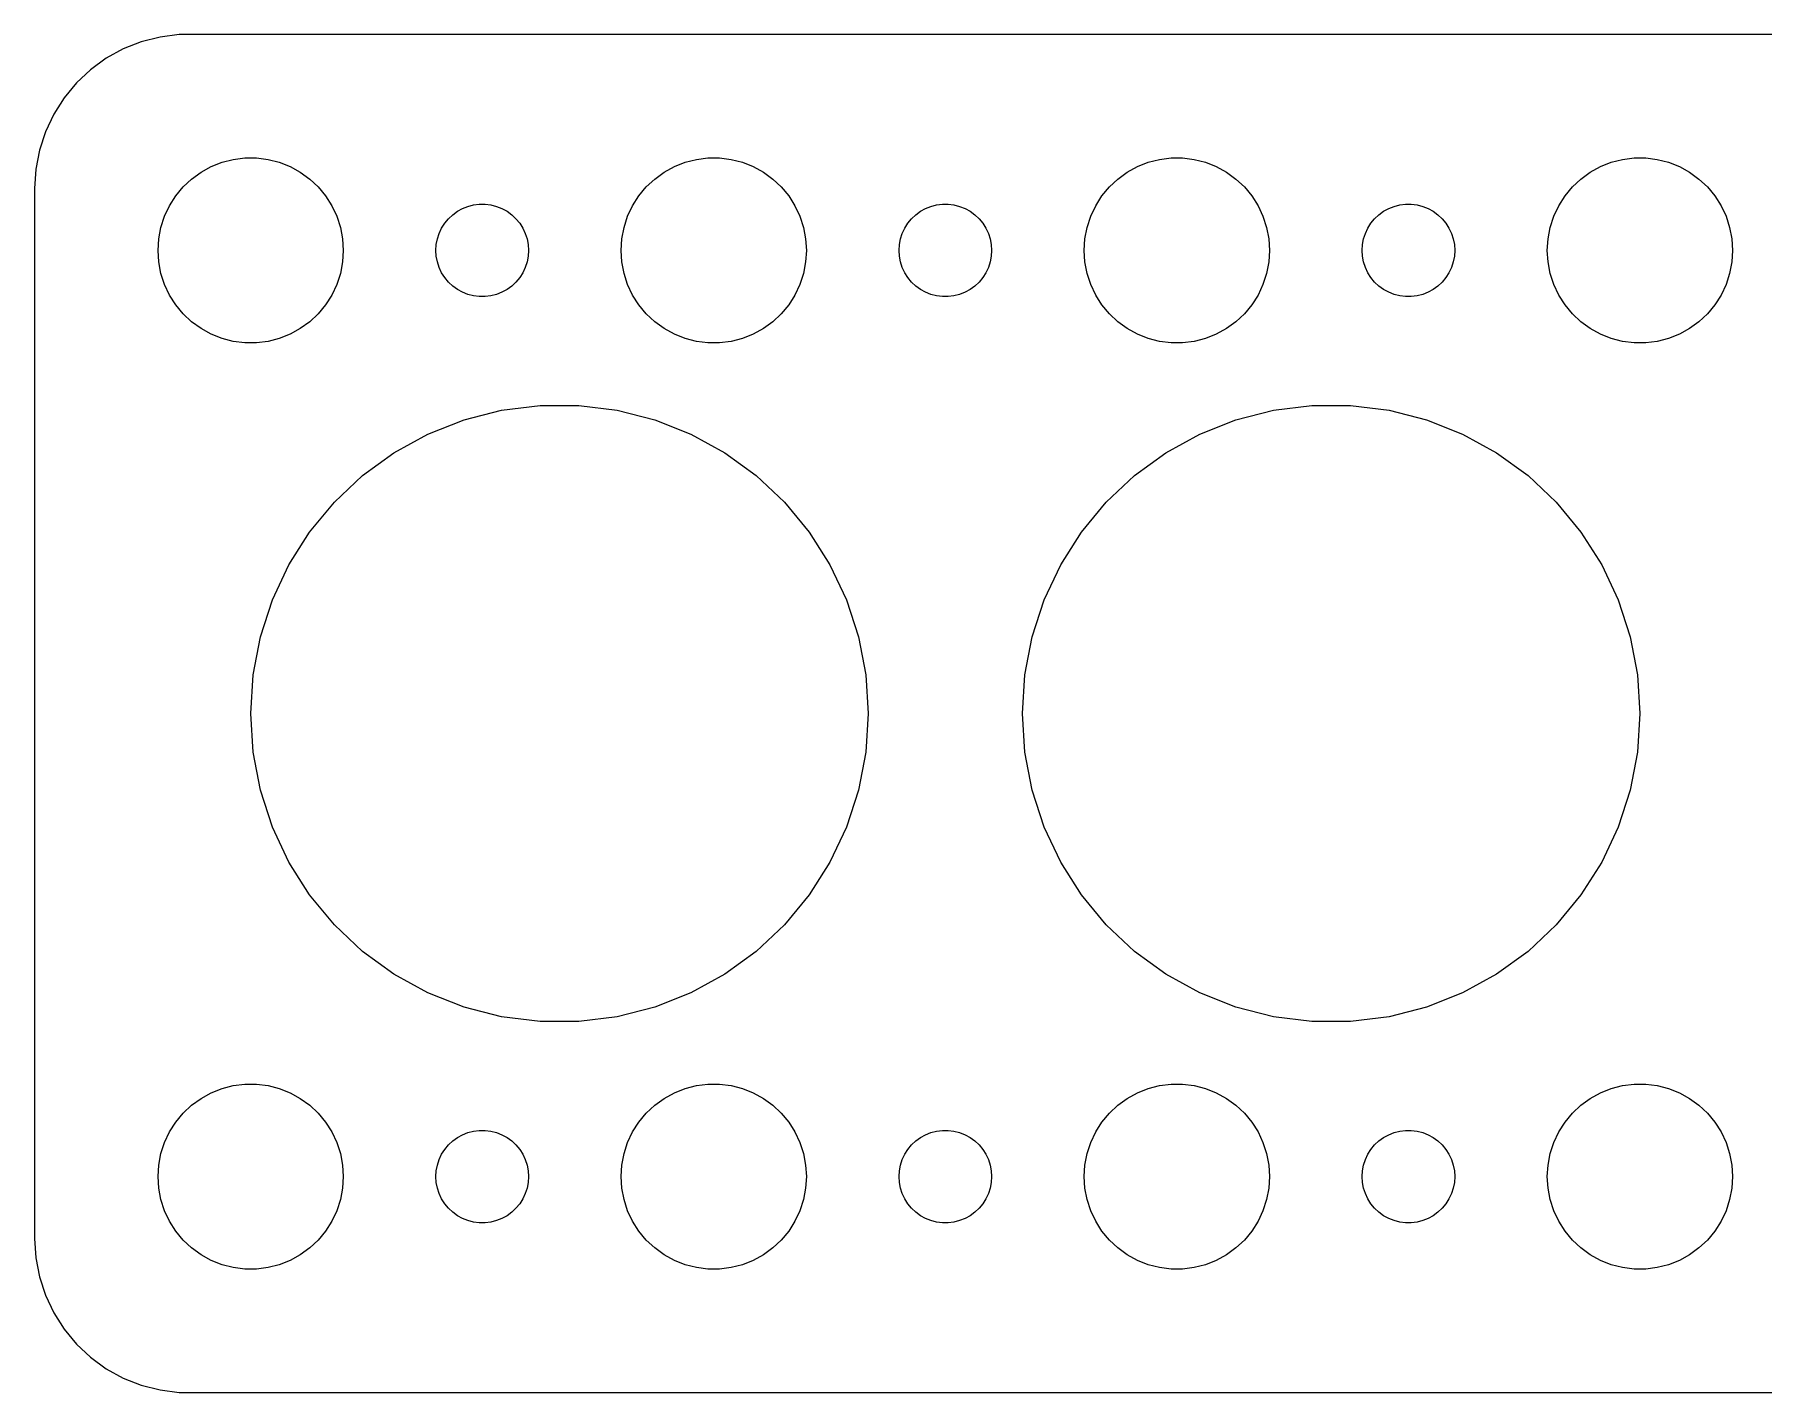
# Model space of a CAD drawing. Header units: metres. Extents: x -67 to 67, y 32 to 76.
# Drawn here: x -67 to -11, y 32 to 76 of the extents above; entities that cross this region are included whole.
import ezdxf

# ---------------------------------------------------------------- set-up
doc = ezdxf.new("R2010")
doc.units = ezdxf.units.M

msp = doc.modelspace()

# ---------------------------------------------------------------- linework, layer by layer
for p, q in [((-63.5451, 75.7553), (-64.1289, 75.5241)), ((-62.9369, 75.9114), (-63.5451, 75.7553)), ((-62.3139, 75.9901), (-62.9369, 75.9114)), ((62.3139, 75.9901), (-62.3139, 75.9901)), ((-64.6791, 75.2216), (-65.1871, 74.8526)), ((-64.1289, 75.5241), (-64.6791, 75.2216)), ((-65.1871, 74.8526), (-65.6448, 74.4227)), ((-66.0451, 73.9389), (-66.3815, 73.4088)), ((-65.6448, 74.4227), (-66.0451, 73.9389)), ((-66.3815, 73.4088), (-66.6489, 72.8406)), ((-66.6489, 72.8406), (-66.8429, 72.2434)), ((-66.8429, 72.2434), (-66.9606, 71.6267)), ((-61.6075, 71.533), (-61.2773, 71.7145)), ((-61.2773, 71.7145), (-60.927, 71.8532)), ((-60.927, 71.8532), (-60.5621, 71.9469)), ((-60.5621, 71.9469), (-60.1884, 71.9941)), ((-60.1884, 71.9941), (-59.8116, 71.9941)), ((-59.8116, 71.9941), (-59.4379, 71.9469)), ((-59.4379, 71.9469), (-59.0729, 71.8532)), ((-59.0729, 71.8532), (-58.7227, 71.7145)), ((-58.7227, 71.7145), (-58.3925, 71.533)), ((-46.6075, 71.533), (-46.2773, 71.7145)), ((-46.2773, 71.7145), (-45.927, 71.8532)), ((-45.927, 71.8532), (-45.5621, 71.9469)), ((-45.5621, 71.9469), (-45.1884, 71.9941)), ((-45.1884, 71.9941), (-44.8116, 71.9941)), ((-44.8116, 71.9941), (-44.4379, 71.9469)), ((-44.4379, 71.9469), (-44.0729, 71.8532)), ((-44.0729, 71.8532), (-43.7227, 71.7145)), ((-43.7227, 71.7145), (-43.3925, 71.533)), ((-31.6075, 71.533), (-31.2773, 71.7145)), ((-31.2773, 71.7145), (-30.927, 71.8532)), ((-30.927, 71.8532), (-30.5621, 71.9469)), ((-30.5621, 71.9469), (-30.1884, 71.9941)), ((-30.1884, 71.9941), (-29.8116, 71.9941)), ((-29.8116, 71.9941), (-29.4379, 71.9469)), ((-29.4379, 71.9469), (-29.0729, 71.8532)), ((-29.0729, 71.8532), (-28.7227, 71.7145)), ((-28.7227, 71.7145), (-28.3925, 71.533)), ((-16.6075, 71.533), (-16.2773, 71.7145)), ((-16.2773, 71.7145), (-15.927, 71.8532)), ((-15.927, 71.8532), (-15.5621, 71.9469)), ((-15.5621, 71.9469), (-15.1884, 71.9941)), ((-15.1884, 71.9941), (-14.8116, 71.9941)), ((-14.8116, 71.9941), (-14.4379, 71.9469)), ((-14.4379, 71.9469), (-14.0729, 71.8532)), ((-14.0729, 71.8532), (-13.7227, 71.7145)), ((-13.7227, 71.7145), (-13.3925, 71.533)), ((-66.9606, 71.6267), (-67, 71)), ((-62.1869, 71.0536), (-61.9123, 71.3115)), ((-61.9123, 71.3115), (-61.6075, 71.533)), ((-58.3925, 71.533), (-58.0877, 71.3115)), ((-58.0877, 71.3115), (-57.8131, 71.0536)), ((-47.1869, 71.0536), (-46.9123, 71.3115)), ((-46.9123, 71.3115), (-46.6075, 71.533)), ((-43.3925, 71.533), (-43.0877, 71.3115)), ((-43.0877, 71.3115), (-42.8131, 71.0536)), ((-32.1869, 71.0536), (-31.9123, 71.3115)), ((-31.9123, 71.3115), (-31.6075, 71.533)), ((-28.3925, 71.533), (-28.0877, 71.3115)), ((-28.0877, 71.3115), (-27.8131, 71.0536)), ((-17.1869, 71.0536), (-16.9123, 71.3115)), ((-16.9123, 71.3115), (-16.6075, 71.533)), ((-13.3925, 71.533), (-13.0877, 71.3115)), ((-13.0877, 71.3115), (-12.8131, 71.0536)), ((-67, 71), (-67, 37)), ((-62.6289, 70.4453), (-62.427, 70.7634)), ((-62.427, 70.7634), (-62.1869, 71.0536)), ((-57.8131, 71.0536), (-57.5729, 70.7634)), ((-57.5729, 70.7634), (-57.3711, 70.4453)), ((-47.6289, 70.4453), (-47.427, 70.7634)), ((-47.427, 70.7634), (-47.1869, 71.0536)), ((-42.8131, 71.0536), (-42.5729, 70.7634)), ((-42.5729, 70.7634), (-42.3711, 70.4453)), ((-32.6289, 70.4453), (-32.427, 70.7634)), ((-32.427, 70.7634), (-32.1869, 71.0536)), ((-27.8131, 71.0536), (-27.5729, 70.7634)), ((-27.5729, 70.7634), (-27.3711, 70.4453)), ((-17.6289, 70.4453), (-17.427, 70.7634)), ((-17.427, 70.7634), (-17.1869, 71.0536)), ((-12.8131, 71.0536), (-12.5729, 70.7634)), ((-12.5729, 70.7634), (-12.3711, 70.4453)), ((-62.9057, 69.7461), (-62.7893, 70.1044)), ((-62.7893, 70.1044), (-62.6289, 70.4453)), ((-57.3711, 70.4453), (-57.2107, 70.1044)), ((-57.2107, 70.1044), (-57.0942, 69.7461)), ((-53.7135, 69.8817), (-53.5934, 70.0268)), ((-53.5934, 70.0268), (-53.4561, 70.1558)), ((-53.4561, 70.1558), (-53.3037, 70.2665)), ((-53.3037, 70.2665), (-53.1387, 70.3572)), ((-53.1387, 70.3572), (-52.9635, 70.4266)), ((-52.9635, 70.4266), (-52.7811, 70.4734)), ((-52.7811, 70.4734), (-52.5942, 70.497)), ((-52.5942, 70.497), (-52.4058, 70.497)), ((-52.4058, 70.497), (-52.2189, 70.4734)), ((-52.2189, 70.4734), (-52.0365, 70.4266)), ((-52.0365, 70.4266), (-51.8613, 70.3572)), ((-51.8613, 70.3572), (-51.6963, 70.2665)), ((-51.6963, 70.2665), (-51.5439, 70.1558)), ((-51.5439, 70.1558), (-51.4065, 70.0268)), ((-51.4065, 70.0268), (-51.2865, 69.8817)), ((-47.9057, 69.7461), (-47.7893, 70.1044)), ((-47.7893, 70.1044), (-47.6289, 70.4453)), ((-42.3711, 70.4453), (-42.2107, 70.1044)), ((-42.2107, 70.1044), (-42.0942, 69.7461)), ((-38.7135, 69.8817), (-38.5934, 70.0268)), ((-38.5934, 70.0268), (-38.4561, 70.1558)), ((-38.4561, 70.1558), (-38.3037, 70.2665)), ((-38.3037, 70.2665), (-38.1387, 70.3572)), ((-38.1387, 70.3572), (-37.9635, 70.4266)), ((-37.9635, 70.4266), (-37.7811, 70.4734)), ((-37.7811, 70.4734), (-37.5942, 70.497)), ((-37.5942, 70.497), (-37.4058, 70.497)), ((-37.4058, 70.497), (-37.2189, 70.4734)), ((-37.2189, 70.4734), (-37.0365, 70.4266)), ((-37.0365, 70.4266), (-36.8613, 70.3572)), ((-36.8613, 70.3572), (-36.6963, 70.2665)), ((-36.6963, 70.2665), (-36.5439, 70.1558)), ((-36.5439, 70.1558), (-36.4065, 70.0268)), ((-36.4065, 70.0268), (-36.2865, 69.8817)), ((-32.9057, 69.7461), (-32.7893, 70.1044)), ((-32.7893, 70.1044), (-32.6289, 70.4453)), ((-27.3711, 70.4453), (-27.2107, 70.1044)), ((-27.2107, 70.1044), (-27.0942, 69.7461)), ((-23.7135, 69.8817), (-23.5934, 70.0268)), ((-23.5934, 70.0268), (-23.4561, 70.1558)), ((-23.4561, 70.1558), (-23.3037, 70.2665)), ((-23.3037, 70.2665), (-23.1387, 70.3572)), ((-23.1387, 70.3572), (-22.9635, 70.4266)), ((-22.9635, 70.4266), (-22.7811, 70.4734)), ((-22.7811, 70.4734), (-22.5942, 70.497)), ((-22.5942, 70.497), (-22.4058, 70.497)), ((-22.4058, 70.497), (-22.2189, 70.4734)), ((-22.2189, 70.4734), (-22.0365, 70.4266)), ((-22.0365, 70.4266), (-21.8613, 70.3572)), ((-21.8613, 70.3572), (-21.6963, 70.2665)), ((-21.6963, 70.2665), (-21.5439, 70.1558)), ((-21.5439, 70.1558), (-21.4065, 70.0268)), ((-21.4065, 70.0268), (-21.2865, 69.8817)), ((-17.9057, 69.7461), (-17.7893, 70.1044)), ((-17.7893, 70.1044), (-17.6289, 70.4453)), ((-12.3711, 70.4453), (-12.2107, 70.1044)), ((-12.2107, 70.1044), (-12.0942, 69.7461)), ((-62.9763, 69.376), (-62.9057, 69.7461)), ((-57.0942, 69.7461), (-57.0237, 69.376)), ((-53.9529, 69.373), (-53.8947, 69.5522)), ((-53.8947, 69.5522), (-53.8145, 69.7226)), ((-53.8145, 69.7226), (-53.7135, 69.8817)), ((-51.2865, 69.8817), (-51.1855, 69.7226)), ((-51.1855, 69.7226), (-51.1053, 69.5522)), ((-51.1053, 69.5522), (-51.0471, 69.373)), ((-47.9763, 69.376), (-47.9057, 69.7461)), ((-42.0942, 69.7461), (-42.0237, 69.376)), ((-38.9529, 69.373), (-38.8947, 69.5522)), ((-38.8947, 69.5522), (-38.8145, 69.7226)), ((-38.8145, 69.7226), (-38.7135, 69.8817)), ((-36.2865, 69.8817), (-36.1855, 69.7226)), ((-36.1855, 69.7226), (-36.1053, 69.5522)), ((-36.1053, 69.5522), (-36.0471, 69.373)), ((-32.9763, 69.376), (-32.9057, 69.7461)), ((-27.0942, 69.7461), (-27.0237, 69.376)), ((-23.9529, 69.373), (-23.8947, 69.5522)), ((-23.8947, 69.5522), (-23.8145, 69.7226)), ((-23.8145, 69.7226), (-23.7135, 69.8817)), ((-21.2865, 69.8817), (-21.1855, 69.7226)), ((-21.1855, 69.7226), (-21.1053, 69.5522)), ((-21.1053, 69.5522), (-21.0471, 69.373)), ((-17.9763, 69.376), (-17.9057, 69.7461)), ((-12.0942, 69.7461), (-12.0237, 69.376)), ((-63, 69), (-62.9763, 69.376)), ((-62.9763, 68.624), (-63, 69)), ((-57.0237, 69.376), (-57, 69)), ((-57, 69), (-57.0237, 68.624)), ((-54, 69), (-53.9882, 69.188)), ((-53.9882, 68.812), (-54, 69)), ((-53.9882, 69.188), (-53.9529, 69.373)), ((-51.0471, 69.373), (-51.0118, 69.188)), ((-51.0118, 69.188), (-51, 69)), ((-51, 69), (-51.0118, 68.812)), ((-48, 69), (-47.9763, 69.376)), ((-47.9763, 68.624), (-48, 69)), ((-42.0237, 69.376), (-42, 69)), ((-42, 69), (-42.0237, 68.624)), ((-39, 69), (-38.9882, 69.188)), ((-38.9882, 68.812), (-39, 69)), ((-38.9882, 69.188), (-38.9529, 69.373)), ((-36.0471, 69.373), (-36.0118, 69.188)), ((-36.0118, 69.188), (-36, 69)), ((-36, 69), (-36.0118, 68.812)), ((-33, 69), (-32.9763, 69.376)), ((-32.9763, 68.624), (-33, 69)), ((-27.0237, 69.376), (-27, 69)), ((-27, 69), (-27.0237, 68.624)), ((-24, 69), (-23.9882, 69.188)), ((-23.9882, 68.812), (-24, 69)), ((-23.9882, 69.188), (-23.9529, 69.373)), ((-21.0471, 69.373), (-21.0118, 69.188)), ((-21.0118, 69.188), (-21, 69)), ((-21, 69), (-21.0118, 68.812)), ((-18, 69), (-17.9763, 69.376)), ((-17.9763, 68.624), (-18, 69)), ((-12.0237, 69.376), (-12, 69)), ((-12, 69), (-12.0237, 68.624)), ((-62.9057, 68.2539), (-62.9763, 68.624)), ((-57.0237, 68.624), (-57.0942, 68.2539)), ((-53.9529, 68.627), (-53.9882, 68.812)), ((-53.8947, 68.4478), (-53.9529, 68.627)), ((-53.8145, 68.2774), (-53.8947, 68.4478)), ((-51.1053, 68.4478), (-51.1855, 68.2774)), ((-51.0471, 68.627), (-51.1053, 68.4478)), ((-51.0118, 68.812), (-51.0471, 68.627)), ((-47.9057, 68.2539), (-47.9763, 68.624)), ((-42.0237, 68.624), (-42.0942, 68.2539)), ((-38.9529, 68.627), (-38.9882, 68.812)), ((-38.8947, 68.4478), (-38.9529, 68.627)), ((-38.8145, 68.2774), (-38.8947, 68.4478)), ((-36.1053, 68.4478), (-36.1855, 68.2774)), ((-36.0471, 68.627), (-36.1053, 68.4478)), ((-36.0118, 68.812), (-36.0471, 68.627)), ((-32.9057, 68.2539), (-32.9763, 68.624)), ((-27.0237, 68.624), (-27.0942, 68.2539)), ((-23.9529, 68.627), (-23.9882, 68.812)), ((-23.8947, 68.4478), (-23.9529, 68.627)), ((-23.8145, 68.2774), (-23.8947, 68.4478)), ((-21.1053, 68.4478), (-21.1855, 68.2774)), ((-21.0471, 68.627), (-21.1053, 68.4478)), ((-21.0118, 68.812), (-21.0471, 68.627)), ((-17.9057, 68.2539), (-17.9763, 68.624)), ((-12.0237, 68.624), (-12.0942, 68.2539)), ((-62.7893, 67.8956), (-62.9057, 68.2539)), ((-62.6289, 67.5547), (-62.7893, 67.8956)), ((-57.2107, 67.8956), (-57.3711, 67.5547)), ((-57.0942, 68.2539), (-57.2107, 67.8956)), ((-53.7135, 68.1183), (-53.8145, 68.2774)), ((-53.5934, 67.9732), (-53.7135, 68.1183)), ((-53.4561, 67.8442), (-53.5934, 67.9732)), ((-53.3037, 67.7335), (-53.4561, 67.8442)), ((-51.5439, 67.8442), (-51.6963, 67.7335)), ((-51.4065, 67.9732), (-51.5439, 67.8442)), ((-51.2865, 68.1183), (-51.4065, 67.9732)), ((-51.1855, 68.2774), (-51.2865, 68.1183)), ((-47.7893, 67.8956), (-47.9057, 68.2539)), ((-47.6289, 67.5547), (-47.7893, 67.8956)), ((-42.2107, 67.8956), (-42.3711, 67.5547)), ((-42.0942, 68.2539), (-42.2107, 67.8956)), ((-38.7135, 68.1183), (-38.8145, 68.2774)), ((-38.5934, 67.9732), (-38.7135, 68.1183)), ((-38.4561, 67.8442), (-38.5934, 67.9732)), ((-38.3037, 67.7335), (-38.4561, 67.8442)), ((-36.5439, 67.8442), (-36.6963, 67.7335)), ((-36.4065, 67.9732), (-36.5439, 67.8442)), ((-36.2865, 68.1183), (-36.4065, 67.9732)), ((-36.1855, 68.2774), (-36.2865, 68.1183)), ((-32.7893, 67.8956), (-32.9057, 68.2539)), ((-32.6289, 67.5547), (-32.7893, 67.8956)), ((-27.2107, 67.8956), (-27.3711, 67.5547)), ((-27.0942, 68.2539), (-27.2107, 67.8956)), ((-23.7135, 68.1183), (-23.8145, 68.2774)), ((-23.5934, 67.9732), (-23.7135, 68.1183)), ((-23.4561, 67.8442), (-23.5934, 67.9732)), ((-23.3037, 67.7335), (-23.4561, 67.8442)), ((-21.5439, 67.8442), (-21.6963, 67.7335)), ((-21.4065, 67.9732), (-21.5439, 67.8442)), ((-21.2865, 68.1183), (-21.4065, 67.9732)), ((-21.1855, 68.2774), (-21.2865, 68.1183)), ((-17.7893, 67.8956), (-17.9057, 68.2539)), ((-17.6289, 67.5547), (-17.7893, 67.8956)), ((-12.2107, 67.8956), (-12.3711, 67.5547)), ((-12.0942, 68.2539), (-12.2107, 67.8956)), ((-62.427, 67.2366), (-62.6289, 67.5547)), ((-62.1869, 66.9464), (-62.427, 67.2366)), ((-57.5729, 67.2366), (-57.8131, 66.9464)), ((-57.3711, 67.5547), (-57.5729, 67.2366)), ((-53.1387, 67.6427), (-53.3037, 67.7335)), ((-52.9635, 67.5734), (-53.1387, 67.6427)), ((-52.7811, 67.5266), (-52.9635, 67.5734)), ((-52.5942, 67.5029), (-52.7811, 67.5266)), ((-52.4058, 67.5029), (-52.5942, 67.5029)), ((-52.2189, 67.5266), (-52.4058, 67.5029)), ((-52.0365, 67.5734), (-52.2189, 67.5266)), ((-51.8613, 67.6427), (-52.0365, 67.5734)), ((-51.6963, 67.7335), (-51.8613, 67.6427)), ((-47.427, 67.2366), (-47.6289, 67.5547)), ((-47.1869, 66.9464), (-47.427, 67.2366)), ((-42.5729, 67.2366), (-42.8131, 66.9464)), ((-42.3711, 67.5547), (-42.5729, 67.2366)), ((-38.1387, 67.6427), (-38.3037, 67.7335)), ((-37.9635, 67.5734), (-38.1387, 67.6427)), ((-37.7811, 67.5266), (-37.9635, 67.5734)), ((-37.5942, 67.5029), (-37.7811, 67.5266)), ((-37.4058, 67.5029), (-37.5942, 67.5029)), ((-37.2189, 67.5266), (-37.4058, 67.5029)), ((-37.0365, 67.5734), (-37.2189, 67.5266)), ((-36.8613, 67.6427), (-37.0365, 67.5734)), ((-36.6963, 67.7335), (-36.8613, 67.6427)), ((-32.427, 67.2366), (-32.6289, 67.5547)), ((-32.1869, 66.9464), (-32.427, 67.2366)), ((-27.5729, 67.2366), (-27.8131, 66.9464)), ((-27.3711, 67.5547), (-27.5729, 67.2366)), ((-23.1387, 67.6427), (-23.3037, 67.7335)), ((-22.9635, 67.5734), (-23.1387, 67.6427)), ((-22.7811, 67.5266), (-22.9635, 67.5734)), ((-22.5942, 67.5029), (-22.7811, 67.5266)), ((-22.4058, 67.5029), (-22.5942, 67.5029)), ((-22.2189, 67.5266), (-22.4058, 67.5029)), ((-22.0365, 67.5734), (-22.2189, 67.5266)), ((-21.8613, 67.6427), (-22.0365, 67.5734)), ((-21.6963, 67.7335), (-21.8613, 67.6427)), ((-17.427, 67.2366), (-17.6289, 67.5547)), ((-17.1869, 66.9464), (-17.427, 67.2366)), ((-12.5729, 67.2366), (-12.8131, 66.9464)), ((-12.3711, 67.5547), (-12.5729, 67.2366)), ((-61.9123, 66.6884), (-62.1869, 66.9464)), ((-61.6075, 66.467), (-61.9123, 66.6884)), ((-58.0877, 66.6884), (-58.3925, 66.467)), ((-57.8131, 66.9464), (-58.0877, 66.6884)), ((-46.9123, 66.6884), (-47.1869, 66.9464)), ((-46.6075, 66.467), (-46.9123, 66.6884)), ((-43.0877, 66.6884), (-43.3925, 66.467)), ((-42.8131, 66.9464), (-43.0877, 66.6884)), ((-31.9123, 66.6884), (-32.1869, 66.9464)), ((-31.6075, 66.467), (-31.9123, 66.6884)), ((-28.0877, 66.6884), (-28.3925, 66.467)), ((-27.8131, 66.9464), (-28.0877, 66.6884)), ((-16.9123, 66.6884), (-17.1869, 66.9464)), ((-16.6075, 66.467), (-16.9123, 66.6884)), ((-13.0877, 66.6884), (-13.3925, 66.467)), ((-12.8131, 66.9464), (-13.0877, 66.6884)), ((-61.2773, 66.2855), (-61.6075, 66.467)), ((-60.927, 66.1468), (-61.2773, 66.2855)), ((-60.5621, 66.0531), (-60.927, 66.1468)), ((-59.0729, 66.1468), (-59.4379, 66.0531)), ((-58.7227, 66.2855), (-59.0729, 66.1468)), ((-58.3925, 66.467), (-58.7227, 66.2855)), ((-46.2773, 66.2855), (-46.6075, 66.467)), ((-45.927, 66.1468), (-46.2773, 66.2855)), ((-45.5621, 66.0531), (-45.927, 66.1468)), ((-44.0729, 66.1468), (-44.4379, 66.0531)), ((-43.7227, 66.2855), (-44.0729, 66.1468)), ((-43.3925, 66.467), (-43.7227, 66.2855)), ((-31.2773, 66.2855), (-31.6075, 66.467)), ((-30.927, 66.1468), (-31.2773, 66.2855)), ((-30.5621, 66.0531), (-30.927, 66.1468)), ((-29.0729, 66.1468), (-29.4379, 66.0531)), ((-28.7227, 66.2855), (-29.0729, 66.1468)), ((-28.3925, 66.467), (-28.7227, 66.2855)), ((-16.2773, 66.2855), (-16.6075, 66.467)), ((-15.927, 66.1468), (-16.2773, 66.2855)), ((-15.5621, 66.0531), (-15.927, 66.1468)), ((-14.0729, 66.1468), (-14.4379, 66.0531)), ((-13.7227, 66.2855), (-14.0729, 66.1468)), ((-13.3925, 66.467), (-13.7227, 66.2855)), ((-60.1884, 66.0059), (-60.5621, 66.0531)), ((-59.8116, 66.0059), (-60.1884, 66.0059)), ((-59.4379, 66.0531), (-59.8116, 66.0059)), ((-45.1884, 66.0059), (-45.5621, 66.0531)), ((-44.8116, 66.0059), (-45.1884, 66.0059)), ((-44.4379, 66.0531), (-44.8116, 66.0059)), ((-30.1884, 66.0059), (-30.5621, 66.0531)), ((-29.8116, 66.0059), (-30.1884, 66.0059)), ((-29.4379, 66.0531), (-29.8116, 66.0059)), ((-15.1884, 66.0059), (-15.5621, 66.0531)), ((-14.8116, 66.0059), (-15.1884, 66.0059)), ((-14.4379, 66.0531), (-14.8116, 66.0059)), ((-51.8738, 63.8229), (-50.6279, 63.9803)), ((-50.6279, 63.9803), (-49.3721, 63.9803)), ((-49.3721, 63.9803), (-48.1262, 63.8229)), ((-26.8738, 63.8229), (-25.6279, 63.9803)), ((-25.6279, 63.9803), (-24.3721, 63.9803)), ((-24.3721, 63.9803), (-23.1262, 63.8229)), ((-54.2578, 63.0483), (-53.0902, 63.5106)), ((-53.0902, 63.5106), (-51.8738, 63.8229)), ((-48.1262, 63.8229), (-46.9098, 63.5106)), ((-46.9098, 63.5106), (-45.7422, 63.0483)), ((-29.2578, 63.0483), (-28.0902, 63.5106)), ((-28.0902, 63.5106), (-26.8738, 63.8229)), ((-23.1262, 63.8229), (-21.9098, 63.5106)), ((-21.9098, 63.5106), (-20.7422, 63.0483)), ((-55.3583, 62.4433), (-54.2578, 63.0483)), ((-45.7422, 63.0483), (-44.6417, 62.4433)), ((-30.3583, 62.4433), (-29.2578, 63.0483)), ((-20.7422, 63.0483), (-19.6417, 62.4433)), ((-56.3742, 61.7051), (-55.3583, 62.4433)), ((-44.6417, 62.4433), (-43.6257, 61.7051)), ((-31.3742, 61.7051), (-30.3583, 62.4433)), ((-19.6417, 62.4433), (-18.6257, 61.7051)), ((-57.2897, 60.8455), (-56.3742, 61.7051)), ((-43.6257, 61.7051), (-42.7103, 60.8455)), ((-32.2897, 60.8455), (-31.3742, 61.7051)), ((-18.6257, 61.7051), (-17.7103, 60.8455)), ((-58.0902, 59.8778), (-57.2897, 60.8455)), ((-42.7103, 60.8455), (-41.9098, 59.8778)), ((-33.0902, 59.8778), (-32.2897, 60.8455)), ((-17.7103, 60.8455), (-16.9098, 59.8778)), ((-58.7631, 58.8175), (-58.0902, 59.8778)), ((-41.9098, 59.8778), (-41.2369, 58.8175)), ((-33.7631, 58.8175), (-33.0902, 59.8778)), ((-16.9098, 59.8778), (-16.2369, 58.8175)), ((-59.2978, 57.6812), (-58.7631, 58.8175)), ((-41.2369, 58.8175), (-40.7022, 57.6812)), ((-34.2978, 57.6812), (-33.7631, 58.8175)), ((-16.2369, 58.8175), (-15.7022, 57.6812)), ((-59.6858, 56.4869), (-59.2978, 57.6812)), ((-40.7022, 57.6812), (-40.3142, 56.4869)), ((-34.6858, 56.4869), (-34.2978, 57.6812)), ((-15.7022, 57.6812), (-15.3142, 56.4869)), ((-59.9211, 55.2533), (-59.6858, 56.4869)), ((-40.3142, 56.4869), (-40.0788, 55.2533)), ((-34.9211, 55.2533), (-34.6858, 56.4869)), ((-15.3142, 56.4869), (-15.0788, 55.2533)), ((-60, 54), (-59.9211, 55.2533)), ((-40.0788, 55.2533), (-40, 54)), ((-35, 54), (-34.9211, 55.2533)), ((-15.0788, 55.2533), (-15, 54)), ((-59.9211, 52.7467), (-60, 54)), ((-40, 54), (-40.0788, 52.7467)), ((-34.9211, 52.7467), (-35, 54)), ((-15, 54), (-15.0788, 52.7467)), ((-59.6858, 51.5131), (-59.9211, 52.7467)), ((-40.0788, 52.7467), (-40.3142, 51.5131)), ((-34.6858, 51.5131), (-34.9211, 52.7467)), ((-15.0788, 52.7467), (-15.3142, 51.5131)), ((-59.2978, 50.3188), (-59.6858, 51.5131)), ((-40.3142, 51.5131), (-40.7022, 50.3188)), ((-34.2978, 50.3188), (-34.6858, 51.5131)), ((-15.3142, 51.5131), (-15.7022, 50.3188)), ((-58.7631, 49.1825), (-59.2978, 50.3188)), ((-40.7022, 50.3188), (-41.2369, 49.1825)), ((-33.7631, 49.1825), (-34.2978, 50.3188)), ((-15.7022, 50.3188), (-16.2369, 49.1825)), ((-58.0902, 48.1222), (-58.7631, 49.1825)), ((-41.2369, 49.1825), (-41.9098, 48.1222)), ((-33.0902, 48.1222), (-33.7631, 49.1825)), ((-16.2369, 49.1825), (-16.9098, 48.1222)), ((-57.2897, 47.1545), (-58.0902, 48.1222)), ((-41.9098, 48.1222), (-42.7103, 47.1545)), ((-32.2897, 47.1545), (-33.0902, 48.1222)), ((-16.9098, 48.1222), (-17.7103, 47.1545)), ((-56.3742, 46.2949), (-57.2897, 47.1545)), ((-42.7103, 47.1545), (-43.6257, 46.2949)), ((-31.3742, 46.2949), (-32.2897, 47.1545)), ((-17.7103, 47.1545), (-18.6257, 46.2949)), ((-55.3583, 45.5567), (-56.3742, 46.2949)), ((-43.6257, 46.2949), (-44.6417, 45.5567)), ((-30.3583, 45.5567), (-31.3742, 46.2949)), ((-18.6257, 46.2949), (-19.6417, 45.5567)), ((-54.2578, 44.9517), (-55.3583, 45.5567)), ((-44.6417, 45.5567), (-45.7422, 44.9517)), ((-29.2578, 44.9517), (-30.3583, 45.5567)), ((-19.6417, 45.5567), (-20.7422, 44.9517)), ((-53.0902, 44.4894), (-54.2578, 44.9517)), ((-45.7422, 44.9517), (-46.9098, 44.4894)), ((-28.0902, 44.4894), (-29.2578, 44.9517)), ((-20.7422, 44.9517), (-21.9098, 44.4894)), ((-51.8738, 44.1771), (-53.0902, 44.4894)), ((-46.9098, 44.4894), (-48.1262, 44.1771)), ((-26.8738, 44.1771), (-28.0902, 44.4894)), ((-21.9098, 44.4894), (-23.1262, 44.1771)), ((-50.6279, 44.0197), (-51.8738, 44.1771)), ((-49.3721, 44.0197), (-50.6279, 44.0197)), ((-48.1262, 44.1771), (-49.3721, 44.0197)), ((-25.6279, 44.0197), (-26.8738, 44.1771)), ((-24.3721, 44.0197), (-25.6279, 44.0197)), ((-23.1262, 44.1771), (-24.3721, 44.0197)), ((-61.9123, 41.3116), (-61.6075, 41.533)), ((-61.6075, 41.533), (-61.2773, 41.7145)), ((-61.2773, 41.7145), (-60.927, 41.8532)), ((-60.927, 41.8532), (-60.5621, 41.9469)), ((-60.5621, 41.9469), (-60.1884, 41.9941)), ((-60.1884, 41.9941), (-59.8116, 41.9941)), ((-59.8116, 41.9941), (-59.4379, 41.9469)), ((-59.4379, 41.9469), (-59.0729, 41.8532)), ((-59.0729, 41.8532), (-58.7227, 41.7145)), ((-58.7227, 41.7145), (-58.3925, 41.533)), ((-58.3925, 41.533), (-58.0877, 41.3116)), ((-46.9123, 41.3116), (-46.6075, 41.533)), ((-46.6075, 41.533), (-46.2773, 41.7145)), ((-46.2773, 41.7145), (-45.927, 41.8532)), ((-45.927, 41.8532), (-45.5621, 41.9469)), ((-45.5621, 41.9469), (-45.1884, 41.9941)), ((-45.1884, 41.9941), (-44.8116, 41.9941)), ((-44.8116, 41.9941), (-44.4379, 41.9469)), ((-44.4379, 41.9469), (-44.0729, 41.8532)), ((-44.0729, 41.8532), (-43.7227, 41.7145)), ((-43.7227, 41.7145), (-43.3925, 41.533)), ((-43.3925, 41.533), (-43.0877, 41.3116)), ((-31.9123, 41.3116), (-31.6075, 41.533)), ((-31.6075, 41.533), (-31.2773, 41.7145)), ((-31.2773, 41.7145), (-30.927, 41.8532)), ((-30.927, 41.8532), (-30.5621, 41.9469)), ((-30.5621, 41.9469), (-30.1884, 41.9941)), ((-30.1884, 41.9941), (-29.8116, 41.9941)), ((-29.8116, 41.9941), (-29.4379, 41.9469)), ((-29.4379, 41.9469), (-29.0729, 41.8532)), ((-29.0729, 41.8532), (-28.7227, 41.7145)), ((-28.7227, 41.7145), (-28.3925, 41.533)), ((-28.3925, 41.533), (-28.0877, 41.3116)), ((-16.9123, 41.3116), (-16.6075, 41.533)), ((-16.6075, 41.533), (-16.2773, 41.7145)), ((-16.2773, 41.7145), (-15.927, 41.8532)), ((-15.927, 41.8532), (-15.5621, 41.9469)), ((-15.5621, 41.9469), (-15.1884, 41.9941)), ((-15.1884, 41.9941), (-14.8116, 41.9941)), ((-14.8116, 41.9941), (-14.4379, 41.9469)), ((-14.4379, 41.9469), (-14.0729, 41.8532)), ((-14.0729, 41.8532), (-13.7227, 41.7145)), ((-13.7227, 41.7145), (-13.3925, 41.533)), ((-13.3925, 41.533), (-13.0877, 41.3116)), ((-62.427, 40.7634), (-62.1869, 41.0536)), ((-62.1869, 41.0536), (-61.9123, 41.3116)), ((-58.0877, 41.3116), (-57.8131, 41.0536)), ((-57.8131, 41.0536), (-57.5729, 40.7634)), ((-47.427, 40.7634), (-47.1869, 41.0536)), ((-47.1869, 41.0536), (-46.9123, 41.3116)), ((-43.0877, 41.3116), (-42.8131, 41.0536)), ((-42.8131, 41.0536), (-42.5729, 40.7634)), ((-32.427, 40.7634), (-32.1869, 41.0536)), ((-32.1869, 41.0536), (-31.9123, 41.3116)), ((-28.0877, 41.3116), (-27.8131, 41.0536)), ((-27.8131, 41.0536), (-27.5729, 40.7634)), ((-17.427, 40.7634), (-17.1869, 41.0536)), ((-17.1869, 41.0536), (-16.9123, 41.3116)), ((-13.0877, 41.3116), (-12.8131, 41.0536)), ((-12.8131, 41.0536), (-12.5729, 40.7634)), ((-62.7893, 40.1044), (-62.6289, 40.4453)), ((-62.6289, 40.4453), (-62.427, 40.7634)), ((-57.5729, 40.7634), (-57.3711, 40.4453)), ((-57.3711, 40.4453), (-57.2107, 40.1044)), ((-53.3037, 40.2665), (-53.1387, 40.3573)), ((-53.1387, 40.3573), (-52.9635, 40.4266)), ((-52.9635, 40.4266), (-52.7811, 40.4734)), ((-52.7811, 40.4734), (-52.5942, 40.4971)), ((-52.5942, 40.4971), (-52.4058, 40.4971)), ((-52.4058, 40.4971), (-52.2189, 40.4734)), ((-52.2189, 40.4734), (-52.0365, 40.4266)), ((-52.0365, 40.4266), (-51.8613, 40.3573)), ((-51.8613, 40.3573), (-51.6963, 40.2665)), ((-47.7893, 40.1044), (-47.6289, 40.4453)), ((-47.6289, 40.4453), (-47.427, 40.7634)), ((-42.5729, 40.7634), (-42.3711, 40.4453)), ((-42.3711, 40.4453), (-42.2107, 40.1044)), ((-38.3037, 40.2665), (-38.1387, 40.3573)), ((-38.1387, 40.3573), (-37.9635, 40.4266)), ((-37.9635, 40.4266), (-37.7811, 40.4734)), ((-37.7811, 40.4734), (-37.5942, 40.4971)), ((-37.5942, 40.4971), (-37.4058, 40.4971)), ((-37.4058, 40.4971), (-37.2189, 40.4734)), ((-37.2189, 40.4734), (-37.0365, 40.4266)), ((-37.0365, 40.4266), (-36.8613, 40.3573)), ((-36.8613, 40.3573), (-36.6963, 40.2665)), ((-32.7893, 40.1044), (-32.6289, 40.4453)), ((-32.6289, 40.4453), (-32.427, 40.7634)), ((-27.5729, 40.7634), (-27.3711, 40.4453)), ((-27.3711, 40.4453), (-27.2107, 40.1044)), ((-23.3037, 40.2665), (-23.1387, 40.3573)), ((-23.1387, 40.3573), (-22.9635, 40.4266)), ((-22.9635, 40.4266), (-22.7811, 40.4734)), ((-22.7811, 40.4734), (-22.5942, 40.4971)), ((-22.5942, 40.4971), (-22.4058, 40.4971)), ((-22.4058, 40.4971), (-22.2189, 40.4734)), ((-22.2189, 40.4734), (-22.0365, 40.4266)), ((-22.0365, 40.4266), (-21.8613, 40.3573)), ((-21.8613, 40.3573), (-21.6963, 40.2665)), ((-17.7893, 40.1044), (-17.6289, 40.4453)), ((-17.6289, 40.4453), (-17.427, 40.7634)), ((-12.5729, 40.7634), (-12.3711, 40.4453)), ((-12.3711, 40.4453), (-12.2107, 40.1044)), ((-62.9057, 39.7461), (-62.7893, 40.1044)), ((-57.2107, 40.1044), (-57.0942, 39.7461)), ((-53.8145, 39.7226), (-53.7135, 39.8817)), ((-53.7135, 39.8817), (-53.5934, 40.0268)), ((-53.5934, 40.0268), (-53.4561, 40.1558)), ((-53.4561, 40.1558), (-53.3037, 40.2665)), ((-51.6963, 40.2665), (-51.5439, 40.1558)), ((-51.5439, 40.1558), (-51.4065, 40.0268)), ((-51.4065, 40.0268), (-51.2865, 39.8817)), ((-51.2865, 39.8817), (-51.1855, 39.7226)), ((-47.9057, 39.7461), (-47.7893, 40.1044)), ((-42.2107, 40.1044), (-42.0942, 39.7461)), ((-38.8145, 39.7226), (-38.7135, 39.8817)), ((-38.7135, 39.8817), (-38.5934, 40.0268)), ((-38.5934, 40.0268), (-38.4561, 40.1558)), ((-38.4561, 40.1558), (-38.3037, 40.2665)), ((-36.6963, 40.2665), (-36.5439, 40.1558)), ((-36.5439, 40.1558), (-36.4065, 40.0268)), ((-36.4065, 40.0268), (-36.2865, 39.8817)), ((-36.2865, 39.8817), (-36.1855, 39.7226)), ((-32.9057, 39.7461), (-32.7893, 40.1044)), ((-27.2107, 40.1044), (-27.0942, 39.7461)), ((-23.8145, 39.7226), (-23.7135, 39.8817)), ((-23.7135, 39.8817), (-23.5934, 40.0268)), ((-23.5934, 40.0268), (-23.4561, 40.1558)), ((-23.4561, 40.1558), (-23.3037, 40.2665)), ((-21.6963, 40.2665), (-21.5439, 40.1558)), ((-21.5439, 40.1558), (-21.4065, 40.0268)), ((-21.4065, 40.0268), (-21.2865, 39.8817)), ((-21.2865, 39.8817), (-21.1855, 39.7226)), ((-17.9057, 39.7461), (-17.7893, 40.1044)), ((-12.2107, 40.1044), (-12.0942, 39.7461)), ((-63, 39), (-62.9763, 39.376)), ((-62.9763, 39.376), (-62.9057, 39.7461)), ((-57.0942, 39.7461), (-57.0237, 39.376)), ((-57.0237, 39.376), (-57, 39)), ((-53.9882, 39.188), (-53.9529, 39.373)), ((-53.9529, 39.373), (-53.8947, 39.5522)), ((-53.8947, 39.5522), (-53.8145, 39.7226)), ((-51.1855, 39.7226), (-51.1053, 39.5522)), ((-51.1053, 39.5522), (-51.0471, 39.373)), ((-51.0471, 39.373), (-51.0118, 39.188)), ((-48, 39), (-47.9763, 39.376)), ((-47.9763, 39.376), (-47.9057, 39.7461)), ((-42.0942, 39.7461), (-42.0237, 39.376)), ((-42.0237, 39.376), (-42, 39)), ((-38.9882, 39.188), (-38.9529, 39.373)), ((-38.9529, 39.373), (-38.8947, 39.5522)), ((-38.8947, 39.5522), (-38.8145, 39.7226)), ((-36.1855, 39.7226), (-36.1053, 39.5522)), ((-36.1053, 39.5522), (-36.0471, 39.373)), ((-36.0471, 39.373), (-36.0118, 39.188)), ((-33, 39), (-32.9763, 39.376)), ((-32.9763, 39.376), (-32.9057, 39.7461)), ((-27.0942, 39.7461), (-27.0237, 39.376)), ((-27.0237, 39.376), (-27, 39)), ((-23.9882, 39.188), (-23.9529, 39.373)), ((-23.9529, 39.373), (-23.8947, 39.5522)), ((-23.8947, 39.5522), (-23.8145, 39.7226)), ((-21.1855, 39.7226), (-21.1053, 39.5522)), ((-21.1053, 39.5522), (-21.0471, 39.373)), ((-21.0471, 39.373), (-21.0118, 39.188)), ((-18, 39), (-17.9763, 39.376)), ((-17.9763, 39.376), (-17.9057, 39.7461)), ((-12.0942, 39.7461), (-12.0237, 39.376)), ((-12.0237, 39.376), (-12, 39)), ((-62.9763, 38.624), (-63, 39)), ((-57, 39), (-57.0237, 38.624)), ((-54, 39), (-53.9882, 39.188)), ((-53.9882, 38.812), (-54, 39)), ((-53.9529, 38.627), (-53.9882, 38.812)), ((-51.0118, 38.812), (-51.0471, 38.627)), ((-51.0118, 39.188), (-51, 39)), ((-51, 39), (-51.0118, 38.812)), ((-47.9763, 38.624), (-48, 39)), ((-42, 39), (-42.0237, 38.624)), ((-39, 39), (-38.9882, 39.188)), ((-38.9882, 38.812), (-39, 39)), ((-38.9529, 38.627), (-38.9882, 38.812)), ((-36.0118, 38.812), (-36.0471, 38.627)), ((-36.0118, 39.188), (-36, 39)), ((-36, 39), (-36.0118, 38.812)), ((-32.9763, 38.624), (-33, 39)), ((-27, 39), (-27.0237, 38.624)), ((-24, 39), (-23.9882, 39.188)), ((-23.9882, 38.812), (-24, 39)), ((-23.9529, 38.627), (-23.9882, 38.812)), ((-21.0118, 38.812), (-21.0471, 38.627)), ((-21.0118, 39.188), (-21, 39)), ((-21, 39), (-21.0118, 38.812)), ((-17.9763, 38.624), (-18, 39)), ((-12, 39), (-12.0237, 38.624)), ((-62.9057, 38.2539), (-62.9763, 38.624)), ((-62.7893, 37.8956), (-62.9057, 38.2539)), ((-57.0942, 38.2539), (-57.2107, 37.8956)), ((-57.0237, 38.624), (-57.0942, 38.2539)), ((-53.8947, 38.4478), (-53.9529, 38.627)), ((-53.8145, 38.2774), (-53.8947, 38.4478)), ((-53.7135, 38.1183), (-53.8145, 38.2774)), ((-53.5934, 37.9732), (-53.7135, 38.1183)), ((-51.2865, 38.1183), (-51.4065, 37.9732)), ((-51.1855, 38.2774), (-51.2865, 38.1183)), ((-51.1053, 38.4478), (-51.1855, 38.2774)), ((-51.0471, 38.627), (-51.1053, 38.4478)), ((-47.9057, 38.2539), (-47.9763, 38.624)), ((-47.7893, 37.8956), (-47.9057, 38.2539)), ((-42.0942, 38.2539), (-42.2107, 37.8956)), ((-42.0237, 38.624), (-42.0942, 38.2539)), ((-38.8947, 38.4478), (-38.9529, 38.627)), ((-38.8145, 38.2774), (-38.8947, 38.4478)), ((-38.7135, 38.1183), (-38.8145, 38.2774)), ((-38.5934, 37.9732), (-38.7135, 38.1183)), ((-36.2865, 38.1183), (-36.4065, 37.9732)), ((-36.1855, 38.2774), (-36.2865, 38.1183)), ((-36.1053, 38.4478), (-36.1855, 38.2774)), ((-36.0471, 38.627), (-36.1053, 38.4478)), ((-32.9057, 38.2539), (-32.9763, 38.624)), ((-32.7893, 37.8956), (-32.9057, 38.2539)), ((-27.0942, 38.2539), (-27.2107, 37.8956)), ((-27.0237, 38.624), (-27.0942, 38.2539)), ((-23.8947, 38.4478), (-23.9529, 38.627)), ((-23.8145, 38.2774), (-23.8947, 38.4478)), ((-23.7135, 38.1183), (-23.8145, 38.2774)), ((-23.5934, 37.9732), (-23.7135, 38.1183)), ((-21.2865, 38.1183), (-21.4065, 37.9732)), ((-21.1855, 38.2774), (-21.2865, 38.1183)), ((-21.1053, 38.4478), (-21.1855, 38.2774)), ((-21.0471, 38.627), (-21.1053, 38.4478)), ((-17.9057, 38.2539), (-17.9763, 38.624)), ((-17.7893, 37.8956), (-17.9057, 38.2539)), ((-12.0942, 38.2539), (-12.2107, 37.8956)), ((-12.0237, 38.624), (-12.0942, 38.2539)), ((-62.6289, 37.5547), (-62.7893, 37.8956)), ((-62.427, 37.2366), (-62.6289, 37.5547)), ((-57.3711, 37.5547), (-57.5729, 37.2366)), ((-57.2107, 37.8956), (-57.3711, 37.5547)), ((-53.4561, 37.8442), (-53.5934, 37.9732)), ((-53.3037, 37.7335), (-53.4561, 37.8442)), ((-53.1387, 37.6428), (-53.3037, 37.7335)), ((-52.9635, 37.5734), (-53.1387, 37.6428)), ((-52.7811, 37.5266), (-52.9635, 37.5734)), ((-52.5942, 37.503), (-52.7811, 37.5266)), ((-52.2189, 37.5266), (-52.4058, 37.503)), ((-52.0365, 37.5734), (-52.2189, 37.5266)), ((-51.8613, 37.6428), (-52.0365, 37.5734)), ((-51.6963, 37.7335), (-51.8613, 37.6428)), ((-51.5439, 37.8442), (-51.6963, 37.7335)), ((-51.4065, 37.9732), (-51.5439, 37.8442)), ((-47.6289, 37.5547), (-47.7893, 37.8956)), ((-47.427, 37.2366), (-47.6289, 37.5547)), ((-42.3711, 37.5547), (-42.5729, 37.2366)), ((-42.2107, 37.8956), (-42.3711, 37.5547)), ((-38.4561, 37.8442), (-38.5934, 37.9732)), ((-38.3037, 37.7335), (-38.4561, 37.8442)), ((-38.1387, 37.6428), (-38.3037, 37.7335)), ((-37.9635, 37.5734), (-38.1387, 37.6428)), ((-37.7811, 37.5266), (-37.9635, 37.5734)), ((-37.5942, 37.503), (-37.7811, 37.5266)), ((-37.2189, 37.5266), (-37.4058, 37.503)), ((-37.0365, 37.5734), (-37.2189, 37.5266)), ((-36.8613, 37.6428), (-37.0365, 37.5734)), ((-36.6963, 37.7335), (-36.8613, 37.6428)), ((-36.5439, 37.8442), (-36.6963, 37.7335)), ((-36.4065, 37.9732), (-36.5439, 37.8442)), ((-32.6289, 37.5547), (-32.7893, 37.8956)), ((-32.427, 37.2366), (-32.6289, 37.5547)), ((-27.3711, 37.5547), (-27.5729, 37.2366)), ((-27.2107, 37.8956), (-27.3711, 37.5547)), ((-23.4561, 37.8442), (-23.5934, 37.9732)), ((-23.3037, 37.7335), (-23.4561, 37.8442)), ((-23.1387, 37.6428), (-23.3037, 37.7335)), ((-22.9635, 37.5734), (-23.1387, 37.6428)), ((-22.7811, 37.5266), (-22.9635, 37.5734)), ((-22.5942, 37.503), (-22.7811, 37.5266)), ((-22.2189, 37.5266), (-22.4058, 37.503)), ((-22.0365, 37.5734), (-22.2189, 37.5266)), ((-21.8613, 37.6428), (-22.0365, 37.5734)), ((-21.6963, 37.7335), (-21.8613, 37.6428)), ((-21.5439, 37.8442), (-21.6963, 37.7335)), ((-21.4065, 37.9732), (-21.5439, 37.8442)), ((-17.6289, 37.5547), (-17.7893, 37.8956)), ((-17.427, 37.2366), (-17.6289, 37.5547)), ((-12.3711, 37.5547), (-12.5729, 37.2366)), ((-12.2107, 37.8956), (-12.3711, 37.5547)), ((-67, 37), (-66.9606, 36.3733)), ((-62.1869, 36.9464), (-62.427, 37.2366)), ((-57.5729, 37.2366), (-57.8131, 36.9464)), ((-52.4058, 37.503), (-52.5942, 37.503)), ((-47.1869, 36.9464), (-47.427, 37.2366)), ((-42.5729, 37.2366), (-42.8131, 36.9464)), ((-37.4058, 37.503), (-37.5942, 37.503)), ((-32.1869, 36.9464), (-32.427, 37.2366)), ((-27.5729, 37.2366), (-27.8131, 36.9464)), ((-22.4058, 37.503), (-22.5942, 37.503)), ((-17.1869, 36.9464), (-17.427, 37.2366)), ((-12.5729, 37.2366), (-12.8131, 36.9464)), ((-61.9123, 36.6885), (-62.1869, 36.9464)), ((-61.6075, 36.467), (-61.9123, 36.6885)), ((-61.2773, 36.2855), (-61.6075, 36.467)), ((-58.3925, 36.467), (-58.7227, 36.2855)), ((-58.0877, 36.6885), (-58.3925, 36.467)), ((-57.8131, 36.9464), (-58.0877, 36.6885)), ((-46.9123, 36.6885), (-47.1869, 36.9464)), ((-46.6075, 36.467), (-46.9123, 36.6885)), ((-46.2773, 36.2855), (-46.6075, 36.467)), ((-43.3925, 36.467), (-43.7227, 36.2855)), ((-43.0877, 36.6885), (-43.3925, 36.467)), ((-42.8131, 36.9464), (-43.0877, 36.6885)), ((-31.9123, 36.6885), (-32.1869, 36.9464)), ((-31.6075, 36.467), (-31.9123, 36.6885)), ((-31.2773, 36.2855), (-31.6075, 36.467)), ((-28.3925, 36.467), (-28.7227, 36.2855)), ((-28.0877, 36.6885), (-28.3925, 36.467)), ((-27.8131, 36.9464), (-28.0877, 36.6885)), ((-16.9123, 36.6885), (-17.1869, 36.9464)), ((-16.6075, 36.467), (-16.9123, 36.6885)), ((-16.2773, 36.2855), (-16.6075, 36.467)), ((-13.3925, 36.467), (-13.7227, 36.2855)), ((-13.0877, 36.6885), (-13.3925, 36.467)), ((-12.8131, 36.9464), (-13.0877, 36.6885)), ((-66.9606, 36.3733), (-66.8429, 35.7566)), ((-60.927, 36.1468), (-61.2773, 36.2855)), ((-60.5621, 36.0531), (-60.927, 36.1468)), ((-60.1884, 36.0059), (-60.5621, 36.0531)), ((-59.8116, 36.0059), (-60.1884, 36.0059)), ((-59.4379, 36.0531), (-59.8116, 36.0059)), ((-59.0729, 36.1468), (-59.4379, 36.0531)), ((-58.7227, 36.2855), (-59.0729, 36.1468)), ((-45.927, 36.1468), (-46.2773, 36.2855)), ((-45.5621, 36.0531), (-45.927, 36.1468)), ((-45.1884, 36.0059), (-45.5621, 36.0531)), ((-44.8116, 36.0059), (-45.1884, 36.0059)), ((-44.4379, 36.0531), (-44.8116, 36.0059)), ((-44.0729, 36.1468), (-44.4379, 36.0531)), ((-43.7227, 36.2855), (-44.0729, 36.1468)), ((-30.927, 36.1468), (-31.2773, 36.2855)), ((-30.5621, 36.0531), (-30.927, 36.1468)), ((-30.1884, 36.0059), (-30.5621, 36.0531)), ((-29.8116, 36.0059), (-30.1884, 36.0059)), ((-29.4379, 36.0531), (-29.8116, 36.0059)), ((-29.0729, 36.1468), (-29.4379, 36.0531)), ((-28.7227, 36.2855), (-29.0729, 36.1468)), ((-15.927, 36.1468), (-16.2773, 36.2855)), ((-15.5621, 36.0531), (-15.927, 36.1468)), ((-15.1884, 36.0059), (-15.5621, 36.0531)), ((-14.8116, 36.0059), (-15.1884, 36.0059)), ((-14.4379, 36.0531), (-14.8116, 36.0059)), ((-14.0729, 36.1468), (-14.4379, 36.0531)), ((-13.7227, 36.2855), (-14.0729, 36.1468)), ((-66.8429, 35.7566), (-66.6489, 35.1594)), ((-66.6489, 35.1594), (-66.3815, 34.5912)), ((-66.3815, 34.5912), (-66.0451, 34.0611)), ((-66.0451, 34.0611), (-65.6448, 33.5773)), ((-65.6448, 33.5773), (-65.1871, 33.1474)), ((-65.1871, 33.1474), (-64.6791, 32.7784)), ((-64.6791, 32.7784), (-64.1289, 32.4759)), ((-64.1289, 32.4759), (-63.5451, 32.2447)), ((-63.5451, 32.2447), (-62.9369, 32.0886)), ((-62.9369, 32.0886), (-62.3139, 32.0099)), ((-62.3139, 32.0099), (62.3139, 32.0099))]:
    msp.add_line(p, q)

doc.saveas('drawing.dxf')
